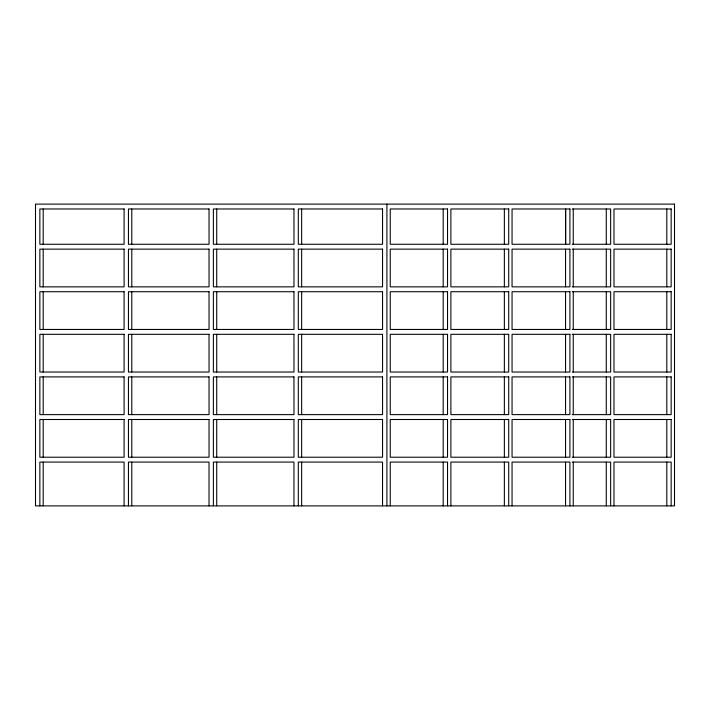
<?xml version="1.0" encoding="UTF-8"?>
<svg xmlns="http://www.w3.org/2000/svg" width="710" height="710" viewBox="0 0 710 710"><rect width="100%" height="100%" fill="white"/><g stroke="black" fill="none" stroke-linecap="round" stroke-linejoin="round"><path stroke-width="1.06" d="M572.198 208.98L610.644 208.98L610.644 244.267L572.198 244.267M572.198 249.139L610.644 249.139L610.644 286.858L572.198 286.858M572.198 291.721L610.644 291.721L610.644 329.449L572.198 329.449M572.198 334.312L610.644 334.312L610.644 372.031L572.198 372.031M572.198 376.904L610.644 376.904L610.644 414.622L572.198 414.622M572.198 419.495L610.644 419.495L610.644 457.213L572.198 457.213M572.198 462.077L610.644 462.077L610.644 505.884M671.163 505.884L671.163 462.077L613.981 462.077L613.981 505.884M666.805 208.98L666.805 244.267M666.805 249.139L666.805 286.858M666.805 291.721L666.805 329.449M666.805 334.312L666.805 372.031M666.805 376.904L666.805 414.622M666.805 419.495L666.805 457.213M666.805 462.077L666.805 505.884M606.287 208.98L606.287 244.267M606.287 249.139L606.287 286.858M606.287 291.721L606.287 329.449M606.287 334.312L606.287 372.031M606.287 376.904L606.287 414.622M606.287 419.495L606.287 457.213M606.287 462.077L606.287 505.884M573.254 208.98L573.254 244.267M573.254 249.139L573.254 286.858M573.254 291.721L573.254 329.449M573.254 334.312L573.254 372.031M573.254 376.904L573.254 414.622M573.254 419.495L573.254 457.213M573.254 462.077L573.254 505.884M569.917 505.884L569.917 462.077L512.052 462.077L512.052 505.884M565.675 208.98L565.675 244.267M565.559 208.98L565.559 244.267M565.559 249.139L565.559 286.858M565.559 291.721L565.559 329.449M565.559 334.312L565.559 372.031M565.559 376.904L565.559 414.622M565.559 419.495L565.559 457.213M565.559 462.077L565.559 505.884M508.715 505.884L508.715 462.077L450.885 462.077L450.885 505.884M504.357 208.98L504.357 244.267M504.357 249.139L504.357 286.858M504.357 291.721L504.357 329.449M504.357 334.312L504.357 372.031M504.357 376.904L504.357 414.622M504.357 419.495L504.357 457.213M504.357 462.077L504.357 505.884M447.548 505.884L447.548 462.077L390.243 462.077L390.243 505.884M443.191 208.98L443.191 244.267M443.191 249.139L443.191 286.858M443.191 291.721L443.191 329.449M443.191 334.312L443.191 372.031M443.191 376.904L443.191 414.622M443.191 419.495L443.191 457.213M443.191 462.077L443.191 505.884M386.906 204.116L386.906 505.884M382.548 505.884L382.548 462.077L298.315 462.077L298.315 505.884M301.652 208.98L301.652 244.267M301.652 249.139L301.652 286.858M301.652 291.721L301.652 329.449M301.652 334.312L301.652 372.031M301.652 376.904L301.652 414.622M301.652 419.495L301.652 457.213M301.652 462.077L301.652 505.884M293.958 505.884L293.958 462.077L213.382 462.077L213.382 505.884M216.719 208.98L216.719 244.267M216.719 249.139L216.719 286.858M216.719 291.721L216.719 329.449M216.719 334.312L216.719 372.031M216.719 376.904L216.719 414.622M216.719 419.495L216.719 457.213M216.719 462.077L216.719 505.884M209.024 505.884L209.024 462.077L128.448 462.077L128.448 505.884M131.785 208.98L131.785 244.267M131.785 249.139L131.785 286.858M131.785 291.721L131.785 329.449M131.785 334.312L131.785 372.031M131.785 376.904L131.785 414.622M131.785 419.495L131.785 457.213M131.785 462.077L131.785 505.884M124.099 505.884L124.099 462.077L39.858 462.077L39.858 505.884M43.195 208.98L43.195 244.267M43.195 249.139L43.195 286.858M43.195 291.721L43.195 329.449M43.195 334.312L43.195 372.031M43.195 376.904L43.195 414.622M43.195 419.495L43.195 457.213M43.195 462.077L43.195 505.884M674.5 204.116L35.5 204.116L35.5 505.884L674.5 505.884L674.5 204.116M124.108 208.98L39.858 208.98L39.858 244.267L124.108 244.267L124.099 208.98M209.051 208.98L128.448 208.98L128.448 244.267L209.051 244.267L209.024 208.98M293.984 208.98L213.382 208.98L213.382 244.267L293.984 244.267L293.958 208.98M382.566 208.98L298.315 208.98L298.315 244.267L382.566 244.267L382.548 208.98M447.548 208.98L390.243 208.98L390.243 244.267L447.548 244.267L447.548 208.98M508.715 208.98L450.885 208.98L450.885 244.267L508.715 244.267L508.715 208.98M569.917 208.98L512.052 208.98L512.052 244.267L569.917 244.267L569.917 208.98M671.163 208.98L613.981 208.98L613.981 244.267L671.163 244.267L671.163 208.98M124.108 249.139L39.858 249.139L39.858 286.858L124.108 286.858L124.099 249.139M209.051 249.139L128.448 249.139L128.448 286.858L209.051 286.858L209.024 249.139M293.984 249.139L213.382 249.139L213.382 286.858L293.984 286.858L293.958 249.139M382.566 249.139L298.315 249.139L298.315 286.858L382.566 286.858L382.548 249.139M447.548 249.139L390.243 249.139L390.243 286.858L447.548 286.858L447.548 249.139M508.715 249.139L450.885 249.139L450.885 286.858L508.715 286.858L508.715 249.139M569.917 249.139L512.052 249.139L512.052 286.858L569.917 286.858L569.917 249.139M671.163 249.139L613.981 249.139L613.981 286.858L671.163 286.858L671.163 249.139M124.108 291.721L39.858 291.721L39.858 329.449L124.108 329.449L124.099 291.721M209.051 291.721L128.448 291.721L128.448 329.449L209.051 329.449L209.024 291.721M293.984 291.721L213.382 291.721L213.382 329.449L293.984 329.449L293.958 291.721M382.566 291.721L298.315 291.721L298.315 329.449L382.566 329.449L382.548 291.721M447.548 291.721L390.243 291.721L390.243 329.449L447.548 329.449L447.548 291.721M508.715 291.721L450.885 291.721L450.885 329.449L508.715 329.449L508.715 291.721M569.917 291.721L512.052 291.721L512.052 329.449L569.917 329.449L569.917 291.721M671.163 291.721L613.981 291.721L613.981 329.449L671.163 329.449L671.163 291.721M124.108 334.312L39.858 334.312L39.858 372.031L124.108 372.031L124.099 334.312M209.051 334.312L128.448 334.312L128.448 372.031L209.051 372.031L209.024 334.312M293.984 334.312L213.382 334.312L213.382 372.031L293.984 372.031L293.958 334.312M382.566 334.312L298.315 334.312L298.315 372.031L382.566 372.031L382.548 334.312M447.548 334.312L390.243 334.312L390.243 372.031L447.548 372.031L447.548 334.312M508.715 334.312L450.885 334.312L450.885 372.031L508.715 372.031L508.715 334.312M569.917 334.312L512.052 334.312L512.052 372.031L569.917 372.031L569.917 334.312M671.163 334.312L613.981 334.312L613.981 372.031L671.163 372.031L671.163 334.312M124.108 376.904L39.858 376.904L39.858 414.622L124.108 414.622L124.099 376.904M209.051 376.904L128.448 376.904L128.448 414.622L209.051 414.622L209.024 376.904M293.984 376.904L213.382 376.904L213.382 414.622L293.984 414.622L293.958 376.904M382.566 376.904L298.315 376.904L298.315 414.622L382.566 414.622L382.548 376.904M447.548 376.904L390.243 376.904L390.243 414.622L447.548 414.622L447.548 376.904M508.715 376.904L450.885 376.904L450.885 414.622L508.715 414.622L508.715 376.904M569.917 376.904L512.052 376.904L512.052 414.622L569.917 414.622L569.917 376.904M671.163 376.904L613.981 376.904L613.981 414.622L671.163 414.622L671.163 376.904M124.108 419.495L39.858 419.495L39.858 457.213L124.108 457.213L124.099 419.495M209.051 419.495L128.448 419.495L128.448 457.213L209.051 457.213L209.024 419.495M293.984 419.495L213.382 419.495L213.382 457.213L293.984 457.213L293.958 419.495M382.566 419.495L298.315 419.495L298.315 457.213L382.566 457.213L382.548 419.495M447.548 419.495L390.243 419.495L390.243 457.213L447.548 457.213L447.548 419.495M508.715 419.495L450.885 419.495L450.885 457.213L508.715 457.213L508.715 419.495M569.917 419.495L512.052 419.495L512.052 457.213L569.917 457.213L569.917 419.495M671.163 419.495L613.981 419.495L613.981 457.213L671.163 457.213L671.163 419.495"/></g></svg>
